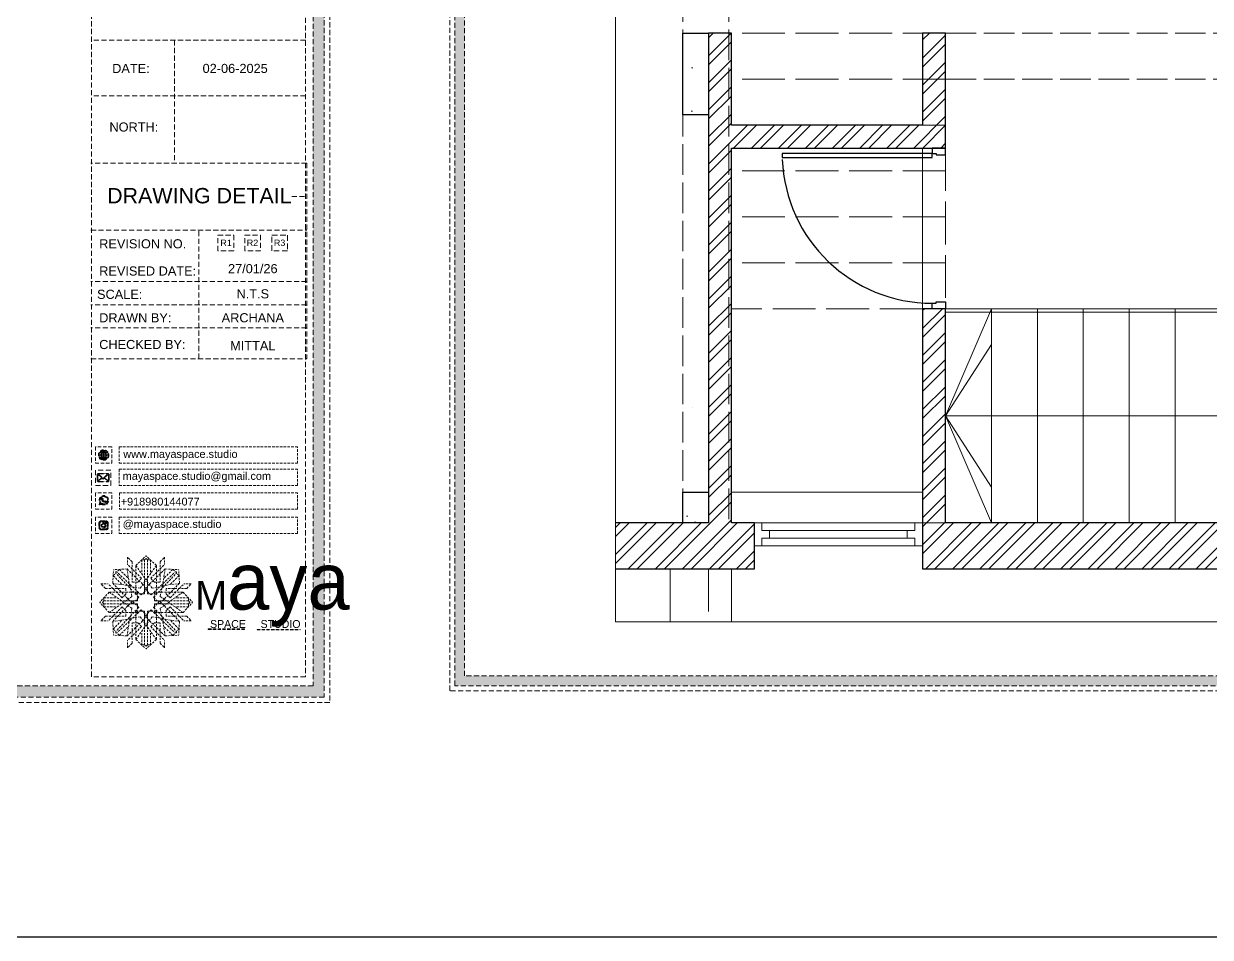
# Model space of a CAD drawing. Header units: millimetres. Extents: x 35877 to 3066687, y -650199 to -40525.
# Drawn here: x 147568.2 to 147800.9, y -179366.6 to -179187.5 of the extents above; entities that cross this region are included whole.
import ezdxf
from ezdxf.enums import TextEntityAlignment as Align

# ---------------------------------------------------------------- set-up
doc = ezdxf.new("R2010")
doc.units = ezdxf.units.MM
doc.header["$MEASUREMENT"] = 0
for name, pattern in [('ACAD_ISO02W100', [15, 12, -3]), ('DASHED', [0.75, 0.5, -0.25]), ('DASHEDX2', [1.5, 1, -0.5])]:
    doc.linetypes.add(name, pattern=pattern)
for name, color, linetype in [('AR DOOR', 40, 'Continuous'), ('AR ELE-5', 134, 'Continuous'), ('AR HATCH-7', 7, 'Continuous')]:
    doc.layers.add(name, color=color, linetype=linetype)
for name, color, linetype, lineweight in [('dim05', 1, 'Continuous', 13), ('Dimension', 10, 'DASHEDX2', 20), ('FUR', 250, 'Continuous', 0), ('FURNITURE', 32, 'Continuous', 9), ('furniture dimensions', 1, 'DASHED', 0), ('FURNITURE-1', 252, 'Continuous', 13), ('GROUND FLOOR', 7, 'Continuous', 9), ('GROUND FLOOR  ( PLINE )', 251, 'Continuous', 30), ('GROUND FLOOR ( DW_RAIL )', 7, 'Continuous', 9), ('GROUND FLOOR ( STAIR )', 251, 'Continuous', 9), ('Labelling', 1, 'Continuous', 25), ('NAME PLATE', 7, 'Continuous', 25)]:
    doc.layers.add(name, color=color, linetype=linetype, lineweight=lineweight)
doc.styles.add('Arial', font='arial.ttf')
doc.styles.get("Standard").update_dxf_attribs({"font": 'arial.ttf', "height": 6})
pattern_1 = [(50, (-119.774, 1284.852), (14.34520365, -1.2550427), [1.5, -16.5]), (355, (-119.774, 1284.852), (-2.7750267, 15.0438427), [1.2, -13.2]), (100.4514445, (-118.578, 1284.748), (11.5701769, 13.7887998), [1.2748038, -14.0228422]), (46.1842, (-119.774, 1288.852), (21.3448266, -3.3103856), [2.25, -24.75]), (96.635635, (-117.995, 1288.577), (18.693239, 19.482372), [1.9122068, -21.0342752]), (351.184164, (-119.774, 1288.852), (18.693239, 19.482372), [1.8, -19.8]), (21, (-117.774, 1287.852), (11.93814104, -8.0523778), [1.5, -16.5]), (326, (-117.774, 1287.852), (4.8663066, 14.5030009), [1.2, -13.2]), (71.451445, (-116.779, 1287.181), (16.8044475, 6.45062306), [1.2748038, -14.0228422]), (37.5, (-119.774, 1284.8524), (0.24319711, 6.65787708), [0, -13.04, 0, -13.4, 0, -13.25]), (7.5, (-119.774, 1284.8524), (5.26139075, 7.88823424), [0, -7.64, 0, -12.74, 0, -5.05]), (327.5, (-124.234, 1284.8524), (10.67644872, -0.45109743), [0, -5, 0, -15.6, 0, -20.7]), (317.5, (-126.234, 1284.852), (11.6637234, 2.00209965), [0, -6.5, 0, -10.36, 0, -14.7])]

# ---------------------------------------------------------------- blocks, each defined once
blk = doc.blocks.new('*U18')
for points in [[(0, 0), (0, 1120), (-30, 1120), (-30, 0)], [(40, 0), (0, 0), (0, -30), (-10, -30), (-10, -100), (40, -100)], [(-1160, 0), (-1120, 0), (-1120, -30), (-1110, -30), (-1110, -100), (-1160, -100)]]:
    blk.add_lwpolyline(points, close=True)
at = {"layer": 'AR ELE-5', "linetype": 'ByBlock', "ltscale": 15}
blk.add_arc((1.6, -0.7), 1121.6, 92.37301, 179.96526, dxfattribs=at)
blk = doc.blocks.new('FSFSF')
at = {"color": 42, "lineweight": 5, "true_color": 0xe0ac11}
for p, q in [((28600.03, 143.51), (28600.03, 140.16)), ((28602.15, 141.41), (28600.03, 143.51)), ((28603.86, 139.69), (28608.58, 144.08)), ((28607.9, 142.22), (28608.58, 142.85)), ((28613.31, 139.69), (28608.58, 144.08)), ((28609.27, 142.22), (28608.59, 142.85)), ((28615.02, 141.41), (28617.14, 143.51)), ((28617.14, 143.51), (28617.14, 140.16)), ((28593.19, 131.45), (28593.54, 137.71)), ((28599.8, 138.06), (28593.54, 137.71)), ((28596.24, 137.86), (28595.12, 136.69)), ((28596.24, 137.86), (28600.47, 133.65)), ((28601.03, 130), (28599.8, 138.06)), ((28599.8, 138.05), (28608.58, 129.56)), ((28606.47, 133.76), (28600.03, 140.16)), ((28602.15, 141.41), (28602.15, 131.95)), ((28603.86, 126.58), (28603.86, 139.69)), ((28603.86, 139.69), (28608.58, 133.02)), ((28607.9, 142.22), (28606.58, 142.22)), ((28606.58, 142.22), (28606.58, 135.84)), ((28607.9, 142.22), (28607.9, 126.58)), ((28613.31, 139.69), (28608.59, 133.02)), ((28617.37, 138.05), (28608.59, 129.56)), ((28609.27, 142.22), (28609.27, 126.58)), ((28609.27, 142.22), (28610.59, 142.22)), ((28610.59, 142.22), (28610.59, 135.84)), ((28610.7, 133.76), (28617.14, 140.16)), ((28613.31, 126.58), (28613.31, 139.69)), ((28615.02, 141.41), (28615.02, 131.95)), ((28616.14, 130), (28617.37, 138.06)), ((28620.93, 137.86), (28616.7, 133.65)), ((28617.37, 138.06), (28623.63, 137.71)), ((28620.93, 137.86), (28622.05, 136.69)), ((28624, 131.45), (28623.65, 137.71)), ((28593.19, 131.45), (28601.69, 122.67)), ((28601.25, 130.22), (28593.19, 131.45)), ((28593.39, 135), (28594.56, 136.12)), ((28593.39, 135), (28597.6, 130.78)), ((28595.12, 136.69), (28594.53, 136.69)), ((28594.56, 136.12), (28594.56, 136.71)), ((28605.17, 124.98), (28594.56, 136.12)), ((28606.27, 126.08), (28595.12, 136.69)), ((28604.75, 131.95), (28602.15, 131.95)), ((28606.47, 133.76), (28604.75, 131.95)), ((28605.86, 129.18), (28608.58, 133.02)), ((28611.31, 129.18), (28608.59, 133.02)), ((28610.7, 133.76), (28612.42, 131.95)), ((28610.9, 126.08), (28622.05, 136.69)), ((28612.02, 124.98), (28622.62, 136.12)), ((28612.42, 131.95), (28615.02, 131.95)), ((28623.99, 131.45), (28615.5, 122.67)), ((28615.94, 130.22), (28624, 131.45)), ((28623.8, 135), (28619.59, 130.78)), ((28622.05, 136.69), (28622.64, 136.69)), ((28622.62, 136.12), (28622.62, 136.71)), ((28623.8, 135), (28622.62, 136.12)), ((28591.56, 127.39), (28587.17, 122.66)), ((28587.73, 131.22), (28591.08, 131.22)), ((28589.84, 129.1), (28587.73, 131.22)), ((28589.84, 129.1), (28599.29, 129.1)), ((28597.49, 124.78), (28591.08, 131.22)), ((28604.66, 127.39), (28591.56, 127.39)), ((28591.56, 127.39), (28598.23, 122.67)), ((28597.49, 124.78), (28599.29, 126.5)), ((28599.29, 126.5), (28599.29, 129.1)), ((28605.86, 129.18), (28601.03, 130)), ((28602.07, 125.39), (28601.25, 130.22)), ((28603.68, 126.54), (28603.68, 127.39)), ((28604.66, 126.54), (28603.68, 126.54)), ((28604.71, 127.57), (28603.86, 127.57)), ((28607.9, 126.58), (28603.86, 126.58)), ((28604.66, 123.35), (28604.66, 127.39)), ((28604.7, 126.58), (28604.71, 127.57)), ((28606.27, 126.08), (28608.58, 128.27)), ((28607.9, 128.92), (28608.58, 129.56)), ((28607.9, 128.92), (28608.58, 128.27)), ((28609.27, 128.92), (28608.59, 129.56)), ((28609.27, 128.92), (28608.59, 128.27)), ((28610.9, 126.08), (28608.59, 128.27)), ((28609.27, 126.58), (28613.31, 126.58)), ((28611.31, 129.18), (28616.14, 130)), ((28612.46, 126.58), (28612.46, 127.57)), ((28612.46, 127.57), (28613.31, 127.57)), ((28612.52, 123.35), (28612.52, 127.39)), ((28612.52, 127.39), (28625.63, 127.39)), ((28612.52, 126.54), (28613.51, 126.54)), ((28613.51, 126.54), (28613.51, 127.39)), ((28615.12, 125.39), (28615.94, 130.22)), ((28627.34, 129.1), (28617.89, 129.1)), ((28617.89, 126.5), (28617.89, 129.1)), ((28619.7, 124.78), (28617.89, 126.5)), ((28625.63, 127.39), (28618.96, 122.67)), ((28619.7, 124.78), (28626.1, 131.22)), ((28625.63, 127.39), (28630.02, 122.66)), ((28629.45, 131.22), (28626.1, 131.22)), ((28627.34, 129.1), (28629.45, 131.22)), ((28591.56, 117.94), (28587.17, 122.66)), ((28589.03, 123.35), (28588.4, 122.67)), ((28589.03, 121.98), (28588.4, 122.65)), ((28589.03, 123.35), (28589.03, 124.67)), ((28589.03, 124.67), (28595.4, 124.67)), ((28589.03, 123.35), (28604.66, 123.35)), ((28589.03, 121.98), (28604.66, 121.98)), ((28589.03, 121.98), (28589.03, 120.66)), ((28589.03, 120.66), (28595.4, 120.66)), ((28597.49, 120.54), (28591.08, 114.11)), ((28591.56, 117.94), (28598.23, 122.65)), ((28593.19, 113.88), (28601.69, 122.65)), ((28597.49, 120.54), (28599.29, 118.83)), ((28602.07, 125.39), (28598.23, 122.67)), ((28602.07, 119.94), (28598.23, 122.65)), ((28602.33, 123.35), (28601.69, 122.67)), ((28602.33, 121.98), (28601.69, 122.65)), ((28602.33, 123.35), (28602.97, 122.67)), ((28602.33, 121.98), (28602.97, 122.65)), ((28605.17, 124.98), (28602.97, 122.67)), ((28605.17, 120.35), (28602.97, 122.65)), ((28604.66, 121.98), (28604.66, 117.94)), ((28612.02, 124.98), (28614.21, 122.67)), ((28612.02, 120.35), (28614.21, 122.65)), ((28628.16, 123.35), (28612.52, 123.35)), ((28612.52, 121.98), (28612.52, 117.94)), ((28628.16, 121.98), (28612.52, 121.98)), ((28614.85, 123.35), (28614.21, 122.67)), ((28614.85, 121.98), (28614.21, 122.65)), ((28614.85, 123.35), (28615.5, 122.67)), ((28614.85, 121.98), (28615.5, 122.65)), ((28615.12, 125.39), (28618.96, 122.67)), ((28615.12, 119.94), (28618.96, 122.65)), ((28623.99, 113.88), (28615.5, 122.65)), ((28619.7, 120.54), (28617.89, 118.83)), ((28625.63, 117.94), (28618.96, 122.65)), ((28619.7, 120.54), (28626.1, 114.11)), ((28628.16, 124.67), (28621.78, 124.67)), ((28628.16, 120.66), (28621.78, 120.66)), ((28625.63, 117.94), (28630.02, 122.66)), ((28628.16, 123.35), (28628.16, 124.67)), ((28628.16, 123.35), (28628.78, 122.67)), ((28628.16, 121.98), (28628.78, 122.65)), ((28628.16, 121.98), (28628.16, 120.66)), ((28589.84, 116.23), (28587.73, 114.11)), ((28589.84, 116.23), (28599.29, 116.23)), ((28604.66, 117.94), (28591.56, 117.94)), ((28601.25, 115.1), (28593.19, 113.87)), ((28605.17, 120.35), (28594.56, 109.2)), ((28606.27, 119.15), (28595.12, 108.54)), ((28599.29, 118.83), (28599.29, 116.23)), ((28599.8, 107.17), (28608.58, 115.67)), ((28601.03, 115.23), (28599.8, 107.17)), ((28605.86, 116.05), (28601.03, 115.23)), ((28602.07, 119.94), (28601.25, 115.1)), ((28604.66, 118.78), (28603.68, 118.78)), ((28603.68, 118.78), (28603.68, 117.94)), ((28607.9, 118.65), (28603.86, 118.65)), ((28603.86, 118.65), (28603.86, 105.54)), ((28604.71, 117.66), (28603.86, 117.66)), ((28604.7, 118.65), (28604.71, 117.66)), ((28605.86, 116.05), (28608.58, 112.21)), ((28606.27, 119.15), (28608.58, 116.96)), ((28607.9, 103.01), (28607.9, 118.65)), ((28607.9, 116.31), (28608.58, 116.96)), ((28607.9, 116.31), (28608.58, 115.67)), ((28610.9, 119.15), (28608.59, 116.96)), ((28609.27, 116.31), (28608.59, 116.96)), ((28609.27, 116.31), (28608.59, 115.67)), ((28611.31, 116.05), (28608.59, 112.21)), ((28617.37, 107.17), (28608.59, 115.67)), ((28609.27, 118.65), (28613.31, 118.65)), ((28609.27, 103.01), (28609.27, 118.65)), ((28610.9, 119.15), (28622.05, 108.54)), ((28611.31, 116.05), (28616.14, 115.23)), ((28612.02, 120.35), (28622.62, 109.2)), ((28612.46, 118.65), (28612.46, 117.66)), ((28612.46, 117.66), (28613.31, 117.66)), ((28612.52, 118.78), (28613.51, 118.78)), ((28612.52, 117.94), (28625.63, 117.94)), ((28613.31, 118.65), (28613.31, 105.54)), ((28613.51, 118.78), (28613.51, 117.94)), ((28615.12, 119.94), (28615.94, 115.1)), ((28615.94, 115.1), (28624, 113.87)), ((28616.14, 115.23), (28617.37, 107.17)), ((28617.89, 118.83), (28617.89, 116.23)), ((28627.34, 116.23), (28617.89, 116.23)), ((28627.34, 116.23), (28629.45, 114.11)), ((28587.73, 114.11), (28591.08, 114.11)), ((28593.19, 113.87), (28593.54, 107.62)), ((28593.39, 110.32), (28597.6, 114.55)), ((28593.39, 110.32), (28594.56, 109.2)), ((28596.24, 107.37), (28600.47, 111.58)), ((28606.47, 111.47), (28600.03, 105.07)), ((28602.15, 103.82), (28602.15, 113.27)), ((28604.75, 113.27), (28602.15, 113.27)), ((28603.86, 105.54), (28608.58, 112.21)), ((28606.47, 111.47), (28604.75, 113.27)), ((28613.31, 105.54), (28608.59, 112.21)), ((28610.7, 111.47), (28612.42, 113.27)), ((28610.7, 111.47), (28617.14, 105.07)), ((28612.42, 113.27), (28615.02, 113.27)), ((28615.02, 103.82), (28615.02, 113.27)), ((28620.93, 107.37), (28616.7, 111.58)), ((28623.8, 110.32), (28619.59, 114.55)), ((28623.8, 110.32), (28622.62, 109.2)), ((28624, 113.87), (28623.65, 107.62)), ((28629.45, 114.11), (28626.1, 114.11)), ((28599.8, 107.17), (28593.54, 107.52)), ((28595.12, 108.54), (28594.53, 108.54)), ((28594.56, 109.2), (28594.56, 108.61)), ((28596.24, 107.37), (28595.12, 108.54)), ((28600.03, 101.71), (28600.03, 105.07)), ((28603.86, 105.54), (28608.58, 101.15)), ((28606.58, 103.01), (28606.58, 109.38)), ((28613.31, 105.54), (28608.58, 101.15)), ((28610.59, 103.01), (28610.59, 109.38)), ((28617.14, 101.71), (28617.14, 105.07)), ((28617.37, 107.17), (28623.63, 107.52)), ((28620.93, 107.37), (28622.05, 108.54)), ((28622.05, 108.54), (28622.64, 108.54)), ((28622.62, 109.2), (28622.62, 108.61)), ((28602.15, 103.82), (28600.03, 101.71)), ((28607.9, 103.01), (28606.58, 103.01)), ((28607.9, 103.01), (28608.58, 102.38)), ((28609.27, 103.01), (28608.59, 102.38)), ((28609.27, 103.01), (28610.59, 103.01)), ((28615.02, 103.82), (28617.14, 101.71))]:
    blk.add_line(p, q, dxfattribs=at)
blk = doc.blocks.new('hgwg')
at = {"layer": 'Dimension', "true_color": 0xd39e00}
h = blk.add_hatch(color=42, dxfattribs=at)
h.dxf.hatch_style = 1
h.paths.add_polyline_path([(27505.71, 45.05), (27494.27, 45.05), (27494.27, 44.9), (27505.71, 44.9)])
h = blk.add_hatch(color=42, dxfattribs=at)
h.dxf.hatch_style = 1
h.paths.add_polyline_path([(27523.3, 44.9), (27509.68, 44.9), (27509.68, 44.75), (27523.3, 44.75)])
at = {"layer": 'Dimension', "color": 42, "true_color": 0xd39e00}
for p, q in [((27494.27, 45.05), (27505.71, 45.05)), ((27494.27, 44.9), (27494.27, 45.05)), ((27505.71, 45.05), (27505.71, 44.9)), ((27494.27, 44.9), (27505.71, 44.9)), ((27509.68, 44.9), (27523.3, 44.9)), ((27509.68, 44.9), (27509.68, 44.75)), ((27509.68, 44.75), (27523.3, 44.75)), ((27523.3, 44.75), (27523.3, 44.9))]:
    blk.add_line(p, q, dxfattribs=at)
at = {"layer": 'Dimension', "color": 42, "true_color": 0xd39e00, "attachment_point": 1}
for s, width, insert, char_height in [('{\\fCinzel|b0|i0|c0|p2;\\H1.5x;M\\fAmsterdam One|b0|i0|c0|p2;\\H2x;aya}', 85.3277, (27490.17, 69.17), 6), ('{\\fCinzel|b0|i0|c0|p0;SPACE     STUDIO}', 66.129, (27494.83, 47.86), 2.5)]:
    blk.add_mtext_dynamic_manual_height_columns(s, width=width, gutter_width=30, heights=[0], dxfattribs=dict(at, insert=insert, char_height=char_height))
blk = doc.blocks.new('aggerg')
at = {"layer": 'Dimension', "color": 42, "true_color": 0xd39e00}
blk.add_lwpolyline([(-1.41, 1.41), (1.41, 1.41), (1.41, -1.41), (-1.41, -1.41)], close=True, dxfattribs=at)
at = {"layer": 'NAME PLATE', "lineweight": 0, "insert": (-0.03, 0.62), "char_height": 1.151, "width": 2.2458, "attachment_point": 2, "style": 'Arial'}
blk.add_mtext('R3', dxfattribs=at)
blk = doc.blocks.new('QEGW4TG')
at = {"layer": 'Dimension', "true_color": 0x000000}
h = blk.add_hatch(color=18, dxfattribs=at)
h.dxf.hatch_style = 1
h.paths.add_polyline_path([(2.69, 1.93, 0.170513), (2.95, 1.97, 0.190337), (3.11, 2.18, 0.316231), (3.07, 2.28), (2.79, 2.37, 0.273721), (2.69, 2.34, 0.040749), (2.63, 2.27, -0.441282), (2.53, 2.25, -0.11828), (2.06, 2.64, -0.441282), (2.07, 2.74, 0.040749), (2.13, 2.81, 0.290083), (2.14, 2.92), (2.01, 3.18, 0.316231), (1.91, 3.2, 0.190337), (1.73, 3, 0.170513), (1.72, 2.74, 0.252784)], flags=0)
h.paths.add_polyline_path([(1.19, 1.98), (1.03, 1.3, 0.550912), (1.11, 1.23), (1.75, 1.39, 6.344125)])
h.paths.add_polyline_path([(1.81, 1.7), (1.4, 1.6), (1.5, 2.03, -9.071339)], flags=16)
h.paths.add_polyline_path([(3.11, 2.16, -0.17811), (2.95, 1.97, -0.170513), (2.69, 1.93, -0.252784), (1.72, 2.74, -0.170513), (1.73, 3, -0.17811), (1.89, 3.19, -0.370089), (2.01, 3.18), (2.14, 2.92, -0.307185), (2.13, 2.8, -0.041087), (2.06, 2.73, 0.321676), (2.05, 2.65, 0.126524), (2.55, 2.24, 0.312216), (2.62, 2.26, -0.041087), (2.68, 2.34, -0.290673), (2.79, 2.37), (3.07, 2.28, -0.370089)], flags=0)
h = blk.add_hatch(color=18, dxfattribs=at)
h.dxf.hatch_style = 1
h.paths.add_polyline_path([(2.79, 2.37, 0.273721), (2.69, 2.34, 0.040749), (2.63, 2.27, -0.441282), (2.53, 2.25, -0.11828), (2.06, 2.64, -0.441282), (2.07, 2.74, 0.040749), (2.13, 2.81, 0.290083), (2.14, 2.92), (2.01, 3.18, 0.316231), (1.91, 3.2, 0.190337), (1.73, 3, 0.170513), (1.72, 2.74, 0.252784), (2.69, 1.93, 0.170513), (2.95, 1.97, 0.190337), (3.11, 2.18, 0.316231), (3.07, 2.28)])
for p, q in [((1.19, 1.98), (1.03, 1.3)), ((1.1, 1.23), (1.75, 1.39)), ((1.5, 2.03), (1.4, 1.6)), ((1.4, 1.6), (1.81, 1.7)), ((2.01, 3.18), (2.14, 2.92)), ((3.07, 2.28), (2.8, 2.36))]:
    blk.add_line(p, q)
blk.add_lwpolyline([(0, 0), (4.68, 0), (4.68, 4.68), (0, 4.68)], close=True)
for centre, radius, start, end in [((2.39, 2.56), 1.34, 241.4727, 205.6422), ((2.39, 2.56), 1.04, 235.9962, 210.8333), ((1.09, 1.29), 0.0598, 164.8483, 282.1458), ((2.09, 2.87), 0.39, 159.7007, 198.4072), ((2.96, 3.23), 1.33, 201.4218, 258.1669), ((2.07, 2.87), 0.364, 118.9685, 159.3648), ((1.94, 3.12), 0.0896, 41.8985, 123.1344), ((2.11, 2.68), 0.066, 135.9932, 224.8892), ((1.67, 3.16), 0.586, 312.4617, 321.8728), ((3.12, 3.42), 1.31, 216.5455, 243.5279), ((2.05, 2.87), 0.104, 320.3924, 28.6971), ((2.57, 2.3), 0.066, 234.2482, 323.1441), ((3.11, 1.94), 0.586, 137.2645, 146.6756), ((2.76, 2.27), 0.104, 70.4402, 138.745), ((2.75, 2.31), 0.39, 260.7301, 299.4366), ((2.76, 2.29), 0.364, 299.7725, 340.1688), ((3.03, 2.2), 0.0896, 336.0029, 57.2388)]:
    blk.add_arc(centre, radius, start, end)
blk = doc.blocks.new('ASGERG')
at = {"layer": 'Dimension', "true_color": 0x000000}
h = blk.add_hatch(color=18, dxfattribs=at)
h.dxf.hatch_style = 1
h.paths.add_polyline_path([(0.99, 1.7, 0.353872), (1.69, 1.03), (2.96, 1.03, 0.353872), (3.66, 1.7), (3.66, 2.99, 0.353872), (2.96, 3.67), (1.69, 3.67, 0.353872), (0.99, 2.99)])
h.paths.add_polyline_path([(1.27, 2.97, -0.353872), (1.72, 3.4), (2.94, 3.4, -0.353872), (3.38, 2.97), (3.38, 1.72, -0.353872), (2.94, 1.3), (1.72, 1.3, -0.353872), (1.27, 1.72)], flags=16)
h.paths.add_polyline_path([(3.02, 2.35, -1), (1.64, 2.35, -1)], flags=0)
h.paths.add_polyline_path([(2.74, 2.35, -1), (1.92, 2.35, -1)], flags=0)
h.paths.add_polyline_path([(2.86, 3.02, -1), (3.19, 3.02, -1)], flags=0)
h.paths.add_polyline_path([(1.64, 2.35, 1), (3.02, 2.35, 1)], flags=0)
h = blk.add_hatch(color=18, dxfattribs=at)
h.dxf.hatch_style = 1
h.paths.add_polyline_path([(1.64, 2.35, 1), (3.02, 2.35, 1)])
h.paths.add_polyline_path([(2.74, 2.35, -1), (1.92, 2.35, -1)], flags=16)
h = blk.add_hatch(color=18, dxfattribs=at)
h.dxf.hatch_style = 1
h.paths.add_polyline_path([(3.19, 3.02, 1), (2.86, 3.02, 1)])
for p, q in [((1.69, 3.67), (2.96, 3.67)), ((0.99, 2.99), (0.99, 1.7)), ((1.27, 2.97), (1.27, 1.72)), ((1.69, 1.03), (2.96, 1.03)), ((2.94, 3.4), (1.72, 3.4)), ((2.94, 1.3), (1.72, 1.3)), ((3.38, 2.97), (3.38, 1.72)), ((3.66, 2.99), (3.66, 1.7))]:
    blk.add_line(p, q)
blk.add_lwpolyline([(0, 0), (4.68, 0), (4.68, 4.68), (0, 4.68)], close=True)
for centre, radius in [((2.33, 2.35), 0.694), ((2.33, 2.35), 0.414), ((3.02, 3.02), 0.168)]:
    blk.add_circle(centre, radius)
for centre, radius, start, end in [((1.76, 2.89), 0.778, 94.8631, 172.8127), ((2.89, 2.89), 0.778, 7.1873, 85.1369), ((1.76, 1.8), 0.778, 187.1873, 265.1369), ((1.76, 2.91), 0.491, 94.8631, 172.8127), ((1.76, 1.78), 0.491, 187.1873, 265.1369), ((2.9, 2.91), 0.491, 7.1873, 85.1369), ((2.9, 1.78), 0.491, 274.8631, 352.8127), ((2.89, 1.8), 0.778, 274.8631, 352.8127)]:
    blk.add_arc(centre, radius, start, end)
blk = doc.blocks.new('DTGWEGEARG')
at = {"layer": 'Dimension', "true_color": 0x000000}
h = blk.add_hatch(color=18, dxfattribs=at)
h.dxf.hatch_style = 1
h.paths.add_polyline_path([(3.83, 2.34, 1), (0.85, 2.34, 1)])
h.paths.add_polyline_path([(2.51, 1.01, 0.105795), (2.96, 1.58, -0.055205), (3.3, 1.41, -0.169822)], flags=16)
h.paths.add_polyline_path([(2.41, 1.12), (2.41, 1.69, -0.058279), (2.81, 1.63, -0.103353)], flags=16)
h.paths.add_polyline_path([(2.26, 1.13, -0.101741), (1.87, 1.63, -0.057171), (2.26, 1.69)], flags=16)
h.paths.add_polyline_path([(2.17, 1.01, -0.169822), (1.38, 1.41, -0.055205), (1.72, 1.58, 0.105795)], flags=16)
h.paths.add_polyline_path([(3.02, 1.72, 0.081336), (3.13, 2.27), (3.68, 2.27, -0.152069), (3.4, 1.52, 0.05687)], flags=16)
h.paths.add_polyline_path([(2.87, 1.77, 0.061945), (2.41, 1.84), (2.41, 2.27), (2.98, 2.27, -0.081344)], flags=16)
h.paths.add_polyline_path([(2.26, 1.84, 0.060923), (1.8, 1.77, -0.081344), (1.7, 2.27), (2.26, 2.27)], flags=16)
h.paths.add_polyline_path([(1.66, 1.72, 0.05687), (1.28, 1.52, -0.152069), (1, 2.27), (1.55, 2.27, 0.081336)], flags=16)
h.paths.add_polyline_path([(2.41, 2.42), (2.41, 2.83, 0.061945), (2.87, 2.91, -0.080009), (2.98, 2.42)], flags=16)
h.paths.add_polyline_path([(3.13, 2.42, 0.080116), (3.02, 2.96, 0.05687), (3.4, 3.16, 0.028258), (3.3, 3.27, -0.055205), (2.96, 3.1, 0.105795), (2.51, 3.67, -0.36029), (3.68, 2.42)], flags=16)
h.paths.add_polyline_path([(2.26, 2.42), (1.7, 2.42, -0.080009), (1.8, 2.91, 0.060923), (2.26, 2.84)], flags=16)
h.paths.add_polyline_path([(1.55, 2.42), (1, 2.42, -0.150466), (1.28, 3.16, 0.05687), (1.66, 2.96, 0.080116)], flags=16)
h.paths.add_polyline_path([(2.41, 2.98), (2.41, 3.56, -0.103353), (2.81, 3.05, -0.058279)], flags=16)
h.paths.add_polyline_path([(2.26, 2.99, -0.057171), (1.87, 3.05, -0.101741), (2.26, 3.55)], flags=16)
h.paths.add_polyline_path([(1.72, 3.1, -0.055205), (1.38, 3.27, -0.169822), (2.17, 3.67, 0.105795)], flags=16)
blk.add_lwpolyline([(0, 0), (4.68, 0), (4.68, 4.68), (0, 4.68)], close=True)
at = {"layer": 'Dimension', "color": 18, "true_color": 0x000000}
for p, q in [((2.26, 3.55), (2.26, 2.99)), ((2.41, 3.56), (2.41, 2.98)), ((1, 2.42), (1.55, 2.42)), ((1, 2.27), (1.55, 2.27)), ((1.7, 2.42), (2.26, 2.42)), ((1.7, 2.27), (2.26, 2.27)), ((2.26, 2.84), (2.26, 2.42)), ((2.26, 2.27), (2.26, 1.84)), ((2.26, 1.69), (2.26, 1.13)), ((2.41, 2.83), (2.41, 2.42)), ((2.41, 2.42), (2.98, 2.42)), ((2.41, 2.27), (2.98, 2.27)), ((2.41, 2.27), (2.41, 1.84)), ((2.41, 1.69), (2.41, 1.12)), ((3.13, 2.42), (3.68, 2.42)), ((3.13, 2.27), (3.68, 2.27))]:
    blk.add_line(p, q, dxfattribs=at)
blk.add_circle((2.34, 2.34), 1.49, dxfattribs=at)
for centre, radius, start, end in [((2.34, 2.34), 1.34, 97.3549, 135.9073), ((3.28, 2.34), 1.73, 129.9301, 154.0867), ((3.28, 2.34), 1.58, 130.1073, 153.3446), ((1.4, 2.34), 1.58, 26.6554, 50.2584), ((2.34, 2.34), 1.34, 3.3907, 82.6451), ((1.4, 2.34), 1.73, 25.9133, 50.0699), ((2.34, 2.34), 1.34, 142.3819, 176.6093), ((2.34, 2.34), 1.34, 183.0315, 217.6181), ((2.34, 4.74), 1.9, 236.1399, 249.1595), ((2.34, -0.06), 1.9, 110.8405, 123.8601), ((2.34, 4.74), 1.75, 236.7417, 249.3811), ((2.34, -0.06), 1.75, 110.6189, 123.2583), ((2.34, 2.34), 1.34, 224.0927, 262.6451), ((3.28, 2.34), 1.73, 159.0567, 177.3789), ((3.28, 2.34), 1.73, 182.3435, 200.9433), ((3.28, 2.34), 1.58, 158.8325, 177.1302), ((3.28, 2.34), 1.58, 182.5658, 201.1675), ((3.28, 2.34), 1.73, 205.9133, 230.0699), ((2.34, 4.74), 1.9, 253.6799, 267.6253), ((2.34, -0.06), 1.9, 92.3747, 106.3201), ((2.34, 4.74), 1.75, 254.3336, 267.422), ((2.34, -0.06), 1.75, 92.578, 105.6664), ((3.28, 2.34), 1.58, 206.6554, 229.8927), ((2.34, 4.74), 1.75, 272.3248, 285.6664), ((2.34, 4.74), 1.9, 272.1415, 286.3201), ((2.34, -0.06), 1.9, 73.6799, 87.8585), ((2.34, -0.06), 1.75, 74.3336, 87.6752), ((1.4, 2.34), 1.58, 309.7416, 333.3446), ((1.4, 2.34), 1.73, 309.9301, 334.0867), ((2.34, 2.34), 1.34, 277.3549, 315.9073), ((1.4, 2.34), 1.58, 2.8698, 21.1675), ((1.4, 2.34), 1.58, 338.8325, 357.4342), ((2.34, 4.74), 1.75, 290.6189, 303.2583), ((2.34, -0.06), 1.75, 56.7417, 69.3811), ((2.34, 4.74), 1.9, 290.8405, 303.8601), ((1.4, 2.34), 1.73, 2.6211, 20.9433), ((1.4, 2.34), 1.73, 339.0567, 357.6565), ((2.34, -0.06), 1.9, 56.1399, 69.1595), ((2.34, 2.34), 1.34, 322.3819, 356.9685)]:
    blk.add_arc(centre, radius, start, end, dxfattribs=at)
blk = doc.blocks.new('maya')
at = {"layer": 'Dimension', "true_color": 0xd39e00, "transparency": 33554687}
h = blk.add_hatch(color=42, dxfattribs=at)
h.paths.add_polyline_path([(148081.66, -180873.98), (148081.66, -181093.67), (148393.79, -181093.67), (148393.79, -180873.98)])
h.paths.add_polyline_path([(148083.85, -180876.17), (148391.6, -180876.17), (148391.6, -181091.48), (148083.85, -181091.48)], flags=16)
at = {"layer": 'Dimension', "true_color": 0x000000, "transparency": 33554687}
h = blk.add_hatch(color=18, dxfattribs=at)
h.dxf.hatch_style = 1
h.paths.add_polyline_path([(148351.36, -181051.47, 0.414214), (148351.59, -181051.24), (148351.59, -181050.07, 0.414214), (148351.36, -181049.84), (148349.51, -181049.84, 0.414214), (148349.28, -181050.07), (148349.28, -181051.24, 0.414214), (148349.51, -181051.47)])
h.paths.add_polyline_path([(148350.61, -181050.77), (148351.46, -181051.34, -0.198912), (148351.36, -181051.38), (148349.51, -181051.38, -0.198912), (148349.41, -181051.34), (148350.26, -181050.77), (148350.44, -181050.93)], flags=16)
h.paths.add_polyline_path([(148350.44, -181050.81), (148349.49, -181049.93, -0.028783), (148349.51, -181049.93), (148351.36, -181049.93, -0.028783), (148351.38, -181049.93)], flags=16)
h.paths.add_polyline_path([(148350.67, -181050.71), (148351.46, -181049.97, -0.202482), (148351.5, -181050.07), (148351.5, -181051.24, -0.043076), (148351.5, -181051.26)], flags=16)
h.paths.add_polyline_path([(148350.2, -181050.71), (148349.37, -181051.26, -0.043076), (148349.37, -181051.24), (148349.37, -181050.07, -0.202482), (148349.41, -181049.97)], flags=16)
at = {"color": 18, "true_color": 0x000000, "transparency": 33554687, "elevation": 0.12}
for points in [[(148353.6, -181047.83), (148388.58, -181047.83), (148388.58, -181044.63), (148353.6, -181044.63)], [(148353.6, -181052.19), (148388.58, -181052.19), (148388.58, -181048.99), (148353.6, -181048.99)], [(148353.62, -181056.84), (148388.58, -181056.84), (148388.58, -181053.65), (148353.62, -181053.65)], [(148353.6, -181061.61), (148388.58, -181061.61), (148388.58, -181058.41), (148353.6, -181058.41)]]:
    blk.add_lwpolyline(points, close=True, dxfattribs=at)
at = {"layer": 'Dimension', "color": 42, "true_color": 0xd39e00, "transparency": 33554687}
for p, q in [((148390.11, -180964.91, 0.12), (148348.17, -180964.91, 0.12)), ((148364.4, -180964.91, 0.12), (148364.4, -180988.99, 0.12)), ((148390.11, -180975.81, 0.12), (148348.17, -180975.81, 0.12)), ((148390.37, -180988.99, 0.12), (148348.04, -180988.99, 0.12)), ((148390.37, -180988.99, 0.12), (148390.37, -181027.33, 0.12)), ((148387.45, -180995.56, 0.12), (148390.37, -180995.56, 0.12)), ((148348.04, -181002.14, 0.12), (148390.37, -181002.14, 0.12)), ((148369.21, -181027.33, 0.12), (148369.21, -181002.14, 0.12)), ((148390.37, -181012.21, 0.12), (148348.04, -181012.21, 0.12)), ((148390.37, -181016.75, 0.12), (148348.04, -181016.75, 0.12)), ((148390.37, -181021.29, 0.12), (148348.04, -181021.29, 0.12)), ((148348.04, -181027.33, 0.12), (148390.37, -181027.33, 0.12))]:
    blk.add_line(p, q, dxfattribs=at)
at = {"layer": 'Dimension', "color": 18, "true_color": 0x000000, "transparency": 33554687}
for p, q in [((148349.28, -181050.07, 0.12), (148349.28, -181051.24, 0.12)), ((148349.37, -181050.07, 0.12), (148349.37, -181051.24, 0.12)), ((148349.37, -181051.26, 0.12), (148350.2, -181050.71, 0.12)), ((148349.41, -181049.97, 0.12), (148350.2, -181050.71, 0.12)), ((148349.41, -181051.34, 0.12), (148350.26, -181050.77, 0.12)), ((148349.49, -181049.93, 0.12), (148350.44, -181050.81, 0.12)), ((148349.51, -181049.84, 0.12), (148351.36, -181049.84, 0.12)), ((148349.51, -181049.93, 0.12), (148351.36, -181049.93, 0.12)), ((148350.26, -181050.77, 0.12), (148350.44, -181050.93, 0.12)), ((148350.44, -181050.81, 0.12), (148351.38, -181049.93, 0.12)), ((148350.44, -181050.93, 0.12), (148350.61, -181050.77, 0.12)), ((148351.46, -181051.34, 0.12), (148350.61, -181050.77, 0.12)), ((148350.67, -181050.71, 0.12), (148351.46, -181049.97, 0.12)), ((148351.5, -181051.26, 0.12), (148350.67, -181050.71, 0.12)), ((148351.5, -181050.07, 0.12), (148351.5, -181051.24, 0.12)), ((148351.59, -181050.07, 0.12), (148351.59, -181051.24, 0.12)), ((148349.51, -181051.38, 0.12), (148351.36, -181051.38, 0.12)), ((148349.51, -181051.47, 0.12), (148351.36, -181051.47, 0.12))]:
    blk.add_line(p, q, dxfattribs=at)
at = {"layer": 'Dimension', "color": 42, "true_color": 0xd39e00, "transparency": 33554687, "elevation": 0.12}
for points in [[(148080.57, -180872.88), (148394.88, -180872.88), (148394.88, -181094.77), (148080.57, -181094.77)], [(148081.66, -180873.98), (148393.79, -180873.98), (148393.79, -181093.67), (148081.66, -181093.67)], [(148083.85, -180876.17), (148391.6, -180876.17), (148391.6, -181091.48), (148083.85, -181091.48)], [(148348.17, -181089.68), (148348.17, -180877.97), (148390.11, -180877.97), (148390.11, -181089.68)], [(148372.95, -181003.11), (148376.04, -181003.11), (148376.04, -181006.2), (148372.95, -181006.2)], [(148378.24, -181003.11), (148381.33, -181003.11), (148381.33, -181006.2), (148378.24, -181006.2)]]:
    blk.add_lwpolyline(points, close=True, dxfattribs=at)
at = {"layer": 'Dimension', "transparency": 33554687, "elevation": 0.12}
blk.add_lwpolyline([(148348.91, -181052.21), (148351.95, -181052.21), (148351.95, -181049.17), (148348.91, -181049.17)], close=True, dxfattribs=at)
at = {"layer": 'Dimension', "color": 18, "true_color": 0x000000, "transparency": 33554687}
for centre, radius, start, end in [((148349.51, -181050.07, 0.12), 0.233, 90, 180), ((148349.51, -181050.07, 0.12), 0.145, 134.2135, 180), ((148349.51, -181050.07, 0.12), 0.145, 90, 96.5948), ((148351.36, -181050.07, 0.12), 0.233, 0, 90), ((148351.36, -181050.07, 0.12), 0.145, 83.4052, 90), ((148351.36, -181050.07, 0.12), 0.145, 0, 45.7865), ((148349.51, -181051.24, 0.12), 0.233, 180, 270), ((148349.51, -181051.24, 0.12), 0.145, 180, 189.8662), ((148349.51, -181051.24, 0.12), 0.145, 225, 270), ((148351.36, -181051.24, 0.12), 0.233, 270, 0), ((148351.36, -181051.24, 0.12), 0.145, 270, 315), ((148351.36, -181051.24, 0.12), 0.145, 350.1338, 0)]:
    blk.add_arc(centre, radius, start, end, dxfattribs=at)
at = {"layer": 'Dimension', "transparency": 33554687, "xscale": 0.6833054216226601, "yscale": 0.6833054216226601, "zscale": 0.6833054216226601}
blk.add_blockref('DTGWEGEARG', (148348.93, -181047.83, 0.12), dxfattribs=at)
at = {"layer": 'Dimension', "color": 42, "true_color": 0xd39e00, "transparency": 33554687}
for name, p, xscale, yscale, zscale in [('QEGW4TG', (148348.95, -181056.84, 0.12), 0.6833054216226601, 0.6833054216226601, 0.6833054216226601), ('ASGERG', (148348.93, -181061.61, 0.12), 0.6833054216226601, 0.6833054216226601, 0.6833054216226601), ('FSFSF', (136197.23, -181127.25, 0.12), 0.4251042925664123, 0.4251042925664123, 0.4251042925664123), ('hgwg', (131314.37, -181108.27, 0.12), 0.6203722276550198, 0.6203722276550198, 0.6203722276550198)]:
    blk.add_blockref(name, p, dxfattribs=dict(at, xscale=xscale, yscale=yscale, zscale=zscale))
at = {"layer": 'NAME PLATE', "transparency": 33554687, "xscale": 1.095270121696557, "yscale": 1.095270121696557, "zscale": 1.095270121696557}
blk.add_blockref('aggerg', (148385.08, -181004.65, 0.12), dxfattribs=at)
at = {"color": 18, "true_color": 0x000000, "transparency": 33554687, "char_height": 1.5278, "attachment_point": 1}
for s, width, gutter_width, insert in [('www.mayaspace.studio', 10.2602, 8.58, (148354.39, -181045.25, 0.12)), ('mayaspace.studio@gmail.com', 6.401, 5.35, (148354.27, -181049.56, 0.12)), ('+918980144077', 24.961, 5.35, (148353.88, -181054.59, 0.12)), ('@mayaspace.studio', 6.401, 5.35, (148354.27, -181058.98, 0.12))]:
    blk.add_mtext_dynamic_manual_height_columns(s, width=width, gutter_width=gutter_width, heights=[0], dxfattribs=dict(at, insert=insert))
at = {"layer": 'NAME PLATE', "transparency": 33554687, "style": 'Arial'}
for s, height, p in [('02-06-2025', 1.788, (148376.33, -180971.31, 0.12)), ('DATE:', 1.788, (148355.89, -180971.31, 0.12)), ('NORTH:', 1.788, (148356.46, -180982.8, 0.12)), ('DRAWING DETAIL', 3.0081, (148369.31, -180996.87, 0.12)), ('REVISION NO.', 1.7878, (148358.2, -181005.7, 0.12)), ('REVISED DATE: ', 1.7878, (148359.52, -181011.03, 0.12)), ('SCALE:', 1.788, (148353.68, -181015.6, 0.12)), ('DRAWN BY:', 1.788, (148356.74, -181020.2, 0.12)), ('ARCHANA', 1.788, (148379.79, -181020.2, 0.12)), ('CHECKED BY:', 1.7878, (148358.13, -181025.44, 0.12)), ('MITTAL', 1.788, (148379.79, -181025.68, 0.12))]:
    blk.add_text(s, height=height, dxfattribs=at).set_placement(p, align=Align.CENTER)
for s, p in [('R1', (148373.43, -181005.24, 0.12)), ('R2', (148378.6, -181005.24, 0.12))]:
    blk.add_text(s, height=1.26, dxfattribs=at).set_placement(p)
at = {"layer": 'NAME PLATE', "lineweight": 0, "transparency": 33554687, "char_height": 1.788, "attachment_point": 2, "style": 'Arial'}
for s, insert, width in [('27/01/26', (148379.79, -181008.78, 0.12), 15.4929), ('N.T.S', (148379.79, -181013.72, 0.12), 3.4892)]:
    blk.add_mtext(s, dxfattribs=dict(at, insert=insert, width=width))

msp = doc.modelspace()

# ---------------------------------------------------------------- hatches: boundary and pattern name
at = {"layer": 'AR HATCH-7', "lineweight": 0, "true_color": 0x939598, "transparency": 33554687}
h = msp.add_hatch(dxfattribs=at)
h.set_pattern_fill('ANSI32', color=252, scale=10)
h.set_pattern_definition([(45, (-119.774, 1284.8524), (-2.65165043, 2.65165043), []), (45, (-118.006, 1284.8524), (-2.65165043, 2.65165043), [])])
h.paths.add_polyline_path([(147844.939, -179285.346), (147748.939, -179285.346), (147744.439, -179285.346), (147744.439, -179289.846), (147744.439, -179294.346), (147844.939, -179294.346)])
h.paths.add_polyline_path([(147748.939, -179243.346), (147746.314, -179243.346), (147744.439, -179243.346), (147744.439, -179285.346), (147748.939, -179285.346)], flags=17)
h.paths.add_polyline_path([(147849.439, -179148.846), (147844.939, -179148.846), (147844.939, -179294.346), (147849.439, -179294.346), (147849.439, -179276.346), (147859.582, -179276.346), (147859.582, -179271.846), (147849.439, -179271.846)])
h.paths.add_polyline_path([(147808.901, -179141.413), (147808.901, -179139.846), (147760.401, -179139.846), (147760.401, -179144.346), (147806.939, -179144.346), (147808.901, -179144.349)])
h.paths.add_polyline_path([(147788.939, -179128.857), (147784.439, -179128.857), (147784.439, -179139.846), (147788.939, -179139.846)])
h.paths.add_polyline_path([(147702.439, -179189.346), (147702.439, -179205.346), (147702.439, -179285.346), (147697.439, -179285.346), (147684.216, -179285.346), (147684.216, -179294.346), (147706.939, -179294.346), (147711.439, -179294.346), (147711.439, -179285.346), (147706.939, -179285.346), (147706.939, -179211.846), (147748.939, -179211.846), (147748.939, -179207.346), (147706.939, -179207.346), (147706.939, -179189.346)])
h.paths.add_polyline_path([(147748.939, -179198.346), (147744.439, -179198.346), (147744.439, -179207.346), (147748.939, -179207.346)], flags=17)
h.paths.add_polyline_path([(147748.939, -179189.346), (147744.439, -179189.346), (147744.439, -179198.346), (147748.939, -179198.346)], flags=17)
at = {"layer": 'Dimension', "true_color": 0xd39e00, "transparency": 33554687}
h = msp.add_hatch(color=42, dxfattribs=at)
h.paths.add_polyline_path([(147652.682, -179317.283), (147929.387, -179317.283), (147929.387, -179122.517), (147652.682, -179122.517)])
h.paths.add_polyline_path([(147654.624, -179315.341), (147927.445, -179315.341), (147927.445, -179124.459), (147654.624, -179124.459)], flags=16)
at = {"layer": 'FURNITURE-1', "lineweight": 0, "true_color": 0xc7c8ca, "transparency": 33554687}
h = msp.add_hatch(dxfattribs=at)
h.set_pattern_fill('AR-CONC', color=9, scale=2)
h.set_pattern_definition(pattern_1)
h.paths.add_polyline_path([(147702.439, -179189.346), (147697.439, -179189.346), (147697.439, -179205.346), (147702.439, -179205.346)])
h.paths.add_polyline_path([(147859.582, -179139.846), (147844.939, -179139.846), (147844.939, -179148.846), (147859.582, -179148.846)])
h = msp.add_hatch(dxfattribs=at)
h.set_pattern_fill('AR-CONC', color=9, scale=2)
h.set_pattern_definition(pattern_1)
h.paths.add_polyline_path([(147702.439, -179279.346), (147697.439, -179279.346), (147697.439, -179284.595), (147697.439, -179285.346), (147702.439, -179285.346)])

# ---------------------------------------------------------------- linework, layer by layer
at = {"layer": 'dim05', "color": 18, "lineweight": 0, "true_color": 0x000000, "elevation": 0.119}
msp.add_lwpolyline([(147684.216, -179128.857), (147859.582, -179128.857), (147859.582, -179304.763), (147684.216, -179304.763)], close=True, dxfattribs=at)
at = {"layer": 'Dimension', "color": 42, "true_color": 0xd39e00, "transparency": 33554687, "elevation": 0.119}
for points in [[(147651.711, -179121.546), (147930.358, -179121.546), (147930.358, -179318.254), (147651.711, -179318.254)], [(147652.682, -179122.517), (147929.387, -179122.517), (147929.387, -179317.283), (147652.682, -179317.283)], [(147654.624, -179124.459), (147927.445, -179124.459), (147927.445, -179315.341), (147654.624, -179315.341)]]:
    msp.add_lwpolyline(points, close=True, dxfattribs=at)
at = {"layer": 'FUR'}
msp.add_line((147699.308, -179262.657, 0.119), (147699.308, -179262.657, 0.119), dxfattribs=at)
at = {"layer": 'FURNITURE', "color": 3, "lineweight": 30, "transparency": 33554687}
msp.add_lwpolyline([(147302.371, -178889.62), (148535.999, -178889.62), (148535.999, -179366.596), (147302.371, -179366.596)], close=True, dxfattribs=at)
at = {"layer": 'GROUND FLOOR'}
for p, q in [((147744.439, -179207.346, 0.119), (147744.439, -179189.346, 0.119)), ((147748.939, -179211.846, 0.119), (147748.939, -179189.346, 0.119)), ((147744.439, -179294.346, 0.119), (147744.439, -179211.846, 0.119)), ((147748.939, -179285.346, 0.119), (147748.939, -179243.346, 0.119)), ((147702.439, -179285.346, 0.119), (147684.216, -179285.346, 0.119)), ((147844.939, -179285.346, 0.119), (147711.439, -179285.346, 0.119)), ((147694.939, -179294.346, 0.119), (147694.939, -179304.763, 0.119)), ((147706.939, -179294.346, 0.119), (147706.939, -179304.763, 0.119))]:
    msp.add_line(p, q, dxfattribs=at)
at = {"layer": 'GROUND FLOOR', "color": 5}
msp.add_line((147748.939, -179211.846, 0.119), (147706.939, -179211.846, 0.119), dxfattribs=at)
at = {"layer": 'GROUND FLOOR', "elevation": 0.119}
msp.add_lwpolyline([(147802.939, -179189.346), (147802.939, -179243.346), (147748.939, -179243.346)], dxfattribs=at)
at = {"layer": 'GROUND FLOOR', "color": 1, "linetype": 'ACAD_ISO02W100', "ltscale": 0.7, "elevation": 0.119}
msp.add_lwpolyline([(147702.439, -179294.346), (147702.439, -179304.763)], dxfattribs=at)
at = {"layer": 'GROUND FLOOR  ( PLINE )', "lineweight": 0}
msp.add_line((147744.439, -179279.346, 0.119), (147706.939, -179279.346, 0.119), dxfattribs=at)
at = {"layer": 'GROUND FLOOR  ( PLINE )', "elevation": 0.119}
for points in [[(147706.939, -179285.346), (147706.939, -179211.846), (147748.939, -179211.846), (147748.939, -179189.346), (147744.439, -179189.346), (147744.439, -179207.346), (147706.939, -179207.346), (147706.939, -179189.346), (147702.439, -179189.346), (147702.439, -179285.346), (147684.216, -179285.346)], [(147706.939, -179294.346), (147706.939, -179294.346), (147711.439, -179294.346), (147711.439, -179285.346), (147706.939, -179285.346)], [(147684.216, -179294.346), (147706.939, -179294.346)]]:
    msp.add_lwpolyline(points, dxfattribs=at)
msp.add_lwpolyline([(147844.939, -179285.346), (147748.939, -179285.346), (147748.939, -179243.346), (147744.439, -179243.346), (147744.439, -179294.346), (147844.939, -179294.346)], close=True, dxfattribs=at)
at = {"layer": 'GROUND FLOOR ( DW_RAIL )', "elevation": 0.119}
msp.add_lwpolyline([(147744.439, -179285.346), (147742.939, -179285.346), (147742.939, -179286.846), (147741.439, -179286.846), (147741.439, -179288.346), (147714.439, -179288.346), (147714.439, -179286.846), (147712.939, -179286.846), (147712.939, -179285.346), (147711.439, -179285.346), (147711.439, -179289.846), (147712.939, -179289.846), (147712.939, -179288.346), (147714.439, -179288.346), (147714.439, -179286.846), (147741.439, -179286.846), (147741.439, -179288.346), (147742.939, -179288.346), (147742.939, -179289.846), (147744.439, -179289.846), (147744.439, -179285.346), (147711.439, -179285.346), (147711.439, -179289.846), (147744.439, -179289.846)], close=True, dxfattribs=at)
at = {"layer": 'GROUND FLOOR ( STAIR )', "color": 5, "linetype": 'ACAD_ISO02W100', "ltscale": 0.7}
for p, q in [((147748.939, -179189.346, 0.119), (147706.939, -179189.346, 0.119)), ((147748.939, -179198.346, 0.119), (147706.939, -179198.346, 0.119)), ((147748.939, -179207.346, 0.119), (147706.939, -179207.346, 0.119)), ((147748.939, -179211.846, 0.119), (147748.939, -179243.346, 0.119)), ((147748.939, -179216.346, 0.119), (147706.939, -179216.346, 0.119)), ((147748.939, -179225.346, 0.119), (147706.939, -179225.346, 0.119)), ((147748.939, -179234.346, 0.119), (147706.939, -179234.346, 0.119)), ((147744.439, -179243.346, 0.119), (147706.939, -179243.346, 0.119))]:
    msp.add_line(p, q, dxfattribs=at)
at = {"layer": 'GROUND FLOOR ( STAIR )'}
for p, q in [((147844.939, -179243.346, 0.119), (147748.939, -179243.346, 0.119)), ((147757.939, -179243.346, 0.119), (147757.939, -179285.346, 0.119)), ((147766.939, -179243.346, 0.119), (147766.939, -179285.346, 0.119)), ((147775.939, -179243.346, 0.119), (147775.939, -179285.346, 0.119)), ((147784.939, -179243.346, 0.119), (147784.939, -179285.346, 0.119)), ((147793.939, -179243.346, 0.119), (147793.939, -179285.346, 0.119))]:
    msp.add_line(p, q, dxfattribs=at)
at = {"layer": 'GROUND FLOOR ( STAIR )', "elevation": 0.119}
msp.add_lwpolyline([(147748.939, -179264.346), (147757.939, -179243.346), (147757.939, -179250.346), (147748.939, -179264.346), (147757.939, -179285.346), (147757.939, -179278.346), (147748.939, -179264.346), (147823.939, -179264.346), (147823.939, -179189.346)], dxfattribs=at)
msp.add_lwpolyline([(147748.939, -179243.346), (147802.939, -179243.346), (147802.939, -179189.346), (147803.639, -179189.346), (147803.639, -179244.046), (147748.939, -179244.046)], close=True, dxfattribs=at)
at = {"layer": 'Labelling', "color": 251, "linetype": 'ACAD_ISO02W100', "lineweight": 0, "ltscale": 0.5, "true_color": 0x636466}
for p, q in [((147697.439, -179284.595, 0.119), (147697.439, -179128.857, 0.119)), ((147706.439, -179284.595, 0.119), (147706.439, -179128.857, 0.119)), ((147748.939, -179189.346, 0.119), (147844.939, -179189.346, 0.119)), ((147748.939, -179198.346, 0.119), (147844.939, -179198.346, 0.119))]:
    msp.add_line(p, q, dxfattribs=at)
at = {"layer": 'Labelling', "lineweight": 30, "ltscale": 10, "elevation": 0.119}
for points in [[(147697.439, -179189.346), (147702.439, -179189.346), (147702.439, -179205.346), (147697.439, -179205.346)], [(147697.439, -179279.346), (147702.439, -179279.346), (147702.439, -179285.346), (147697.439, -179285.346)]]:
    msp.add_lwpolyline(points, close=True, dxfattribs=at)

# ---------------------------------------------------------------- block references
at = {"layer": 'AR DOOR', "linetype": 'ByBlock', "lineweight": -2, "extrusion": (0, 0, -1), "xscale": -0.02624999999989069, "yscale": 0.02624999999989069, "zscale": -0.02624999999989069, "rotation": 270}
msp.add_blockref('*U18', (-147746.314, -179212.896, -0.119), dxfattribs=at)
at = {"layer": 'furniture dimensions', "color": 18, "lineweight": 0, "true_color": 0x000000, "transparency": 33554687}
msp.add_blockref('maya', (-766.706, 1774.177), dxfattribs=at)

doc.saveas('drawing.dxf')
